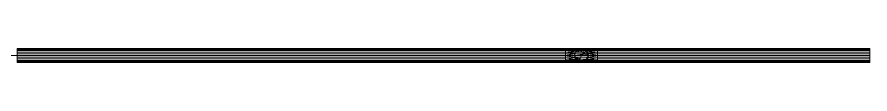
# Model space of a CAD drawing. Header units: inches. Extents: x -3325 to -59, y 5 to 733.
# Drawn here: x -139.3 to -59, y 297.2 to 298.5 of the extents above; entities that cross this region are included whole.
import ezdxf

# ---------------------------------------------------------------- set-up
doc = ezdxf.new("R2010")
doc.units = ezdxf.units.IN
doc.header["$MEASUREMENT"] = 0
doc.layers.add('P-PIPE', color=10, linetype='Continuous', lineweight=9)

# ---------------------------------------------------------------- blocks, each defined once
blk = doc.blocks.new('Tee - Welded - Generic - Standard-1086689-06 - Fifth Level')
at = {"layer": 'P-PIPE'}
mesh = blk.add_polyface(dxfattribs=at)
corners = [(-1.496, -0.657), (-1.496, -0.635, 0.17), (-1.496, -0.569, 0.329), (-1.496, -0.465, 0.465), (-1.496, -0.329, 0.569), (-1.496, -0.17, 0.635), (-1.496, 0, 0.657), (-1.496, 0.17, 0.635), (-1.496, 0.329, 0.569), (-1.496, 0.465, 0.465), (-1.496, 0.569, 0.329), (-1.496, 0.635, 0.17), (-1.496, 0.657), (-1.496, 0.635, -0.17), (-1.496, 0.569, -0.329), (-1.496, 0.465, -0.465), (-1.496, 0.329, -0.569), (-1.496, 0.17, -0.635), (-1.496, 0, -0.657), (-1.496, -0.17, -0.635), (-1.496, -0.329, -0.569), (-1.496, -0.465, -0.465), (-1.496, -0.569, -0.329), (-1.496, -0.635, -0.17)]
mesh.append_faces([[corners[k] for k in face] for face in [(20, 17, 18, 19)]], dxfattribs={"vtx0": -1})
mesh.append_faces([[corners[k] for k in face] for face in [(23, 17, 20), (11, 23, 8, 10)]], dxfattribs={"vtx0": -1, "vtx1": -1, "vtx2": -1})
mesh.append_faces([[corners[k] for k in face] for face in [(17, 23, 11, 14)]], dxfattribs={"vtx0": -1, "vtx1": -1, "vtx2": -1, "vtx3": -1})
mesh.append_faces([[corners[k] for k in face] for face in [(16, 17, 14, 15), (9, 10, 8)]], dxfattribs={"vtx1": -1})
mesh.append_faces([[corners[k] for k in face] for face in [(7, 8, 3, 6)]], dxfattribs={"vtx1": -1, "vtx2": -1})
mesh.append_faces([[corners[k] for k in face] for face in [(23, 0, 3, 8)]], dxfattribs={"vtx1": -1, "vtx2": -1, "vtx3": -1})
mesh.append_faces([[corners[k] for k in face] for face in [(12, 13, 14, 11)]], dxfattribs={"vtx2": -1})
mesh.append_faces([[corners[k] for k in face] for face in [(20, 21, 22, 23), (0, 1, 2, 3), (3, 4, 5, 6)]], dxfattribs={"vtx3": -1})
mesh = blk.add_polyface(dxfattribs=at)
corners = [(-1.496, 0.657), (-1.496, 0.635, 0.17), (-1.496, 0.569, 0.329), (-1.496, 0.465, 0.465), (-1.496, 0.329, 0.569), (-1.496, 0.17, 0.635), (-1.496, 0, 0.657), (-1.496, -0.17, 0.635), (-1.496, -0.329, 0.569), (-1.496, -0.465, 0.465), (-1.496, -0.569, 0.329), (-1.496, -0.635, 0.17), (-1.496, -0.657), (-0.657, -0.657), (-0.634, -0.634, 0.175), (-0.569, -0.569, 0.329), (-0.477, -0.477, 0.452), (-0.369, -0.369, 0.545), (-0.25, -0.25, 0.608), (-0.126, -0.126, 0.645), (0, 0, 0.657), (0.126, -0.126, 0.645), (0.25, -0.25, 0.608), (0.369, -0.369, 0.545), (0.477, -0.477, 0.452), (0.569, -0.569, 0.329), (0.634, -0.634, 0.175), (0.657, -0.657), (1.496, -0.657), (1.496, -0.635, 0.17), (1.496, -0.569, 0.329), (1.496, -0.465, 0.465), (1.496, -0.329, 0.569), (1.496, -0.17, 0.635), (1.496, 0, 0.657), (1.496, 0.17, 0.635), (1.496, 0.329, 0.569), (1.496, 0.465, 0.465), (1.496, 0.569, 0.329), (1.496, 0.635, 0.17), (1.496, 0.657)]
mesh.append_faces([[corners[k] for k in face] for face in [(13, 11, 12)]], dxfattribs={"vtx0": -1})
mesh.append_faces([[corners[k] for k in face] for face in [(27, 29, 26), (25, 30, 24), (11, 14, 10), (9, 17, 8), (16, 10, 15), (23, 32, 22), (21, 34, 20), (22, 33, 21), (33, 22, 32), (19, 7, 18), (7, 19, 6)]], dxfattribs={"vtx0": -1, "vtx1": -1})
mesh.append_faces([[corners[k] for k in face] for face in [(30, 25, 26), (24, 30, 31), (8, 17, 18), (21, 33, 34), (18, 7, 8), (20, 5, 6)]], dxfattribs={"vtx0": -1, "vtx2": -1})
mesh.append_faces([[corners[k] for k in face] for face in [(20, 34, 35, 5)]], dxfattribs={"vtx0": -1, "vtx2": -1, "vtx3": -1})
mesh.append_faces([[corners[k] for k in face] for face in [(28, 29, 27)]], dxfattribs={"vtx1": -1})
mesh.append_faces([[corners[k] for k in face] for face in [(29, 30, 26), (31, 32, 23), (23, 24, 31), (13, 14, 11), (14, 15, 10), (16, 17, 9), (9, 10, 16), (19, 20, 6)]], dxfattribs={"vtx1": -1, "vtx2": -1})
mesh.append_faces([[corners[k] for k in face] for face in [(38, 39, 1, 2), (36, 37, 3, 4), (37, 38, 2, 3), (35, 36, 4, 5)]], dxfattribs={"vtx1": -1, "vtx3": -1})
mesh.append_faces([[corners[k] for k in face] for face in [(39, 40, 0, 1)]], dxfattribs={"vtx3": -1})
mesh = blk.add_polyface(dxfattribs=at)
corners = [(-1.496, -0.657), (-1.496, -0.635, -0.17), (-1.496, -0.569, -0.329), (-1.496, -0.465, -0.465), (-1.496, -0.329, -0.569), (-1.496, -0.17, -0.635), (-1.496, 0, -0.657), (-1.496, 0.17, -0.635), (-1.496, 0.329, -0.569), (-1.496, 0.465, -0.465), (-1.496, 0.569, -0.329), (-1.496, 0.635, -0.17), (-1.496, 0.657), (1.496, 0.657), (1.496, 0.635, -0.17), (1.496, 0.569, -0.329), (1.496, 0.465, -0.465), (1.496, 0.329, -0.569), (1.496, 0.17, -0.635), (1.496, 0, -0.657), (1.496, -0.17, -0.635), (1.496, -0.329, -0.569), (1.496, -0.465, -0.465), (1.496, -0.569, -0.329), (1.496, -0.635, -0.17), (1.496, -0.657), (0.657, -0.657), (0.634, -0.634, -0.175), (0.569, -0.569, -0.329), (0.477, -0.477, -0.452), (0.369, -0.369, -0.545), (0.25, -0.25, -0.608), (0.126, -0.126, -0.645), (0, 0, -0.657), (-0.126, -0.126, -0.645), (-0.25, -0.25, -0.608), (-0.369, -0.369, -0.545), (-0.477, -0.477, -0.452), (-0.569, -0.569, -0.329), (-0.634, -0.634, -0.175), (-0.657, -0.657)]
mesh.append_faces([[corners[k] for k in face] for face in [(1, 40, 0)]], dxfattribs={"vtx0": -1})
mesh.append_faces([[corners[k] for k in face] for face in [(33, 19, 32), (6, 34, 5), (32, 20, 31), (24, 27, 23), (27, 24, 26), (36, 4, 35), (3, 37, 2), (38, 2, 37), (21, 31, 20)]], dxfattribs={"vtx0": -1, "vtx1": -1})
mesh.append_faces([[corners[k] for k in face] for face in [(35, 4, 5), (6, 33, 34), (23, 28, 29), (29, 22, 23), (21, 30, 31), (23, 27, 28), (36, 3, 4), (3, 36, 37), (39, 1, 2)]], dxfattribs={"vtx0": -1, "vtx2": -1})
mesh.append_faces([[corners[k] for k in face] for face in [(13, 14, 11, 12)]], dxfattribs={"vtx1": -1})
mesh.append_faces([[corners[k] for k in face] for face in [(19, 20, 32), (34, 35, 5), (6, 7, 33), (21, 22, 30), (29, 30, 22), (39, 40, 1), (38, 39, 2)]], dxfattribs={"vtx1": -1, "vtx2": -1})
mesh.append_faces([[corners[k] for k in face] for face in [(18, 19, 33, 7)]], dxfattribs={"vtx1": -1, "vtx2": -1, "vtx3": -1})
mesh.append_faces([[corners[k] for k in face] for face in [(15, 16, 9, 10), (14, 15, 10, 11), (16, 17, 8, 9), (17, 18, 7, 8)]], dxfattribs={"vtx1": -1, "vtx3": -1})
mesh.append_faces([[corners[k] for k in face] for face in [(24, 25, 26)]], dxfattribs={"vtx2": -1})
mesh = blk.add_polyface(dxfattribs=at)
corners = [(1.496, -0.657), (1.496, -0.635, -0.17), (1.496, -0.569, -0.329), (1.496, -0.465, -0.465), (1.496, -0.329, -0.569), (1.496, -0.17, -0.635), (1.496, 0, -0.657), (1.496, 0.17, -0.635), (1.496, 0.329, -0.569), (1.496, 0.465, -0.465), (1.496, 0.569, -0.329), (1.496, 0.635, -0.17), (1.496, 0.657), (1.496, 0.635, 0.17), (1.496, 0.569, 0.329), (1.496, 0.465, 0.465), (1.496, 0.329, 0.569), (1.496, 0.17, 0.635), (1.496, 0, 0.657), (1.496, -0.17, 0.635), (1.496, -0.329, 0.569), (1.496, -0.465, 0.465), (1.496, -0.569, 0.329), (1.496, -0.635, 0.17)]
mesh.append_faces([[corners[k] for k in face] for face in [(7, 5, 6), (10, 8, 9), (4, 2, 3), (16, 14, 15), (23, 21, 22)]], dxfattribs={"vtx0": -1})
mesh.append_faces([[corners[k] for k in face] for face in [(1, 5, 0)]], dxfattribs={"vtx0": -1, "vtx1": -1})
mesh.append_faces([[corners[k] for k in face] for face in [(5, 10, 11, 0), (23, 12, 13, 21)]], dxfattribs={"vtx0": -1, "vtx2": -1, "vtx3": -1})
mesh.append_faces([[corners[k] for k in face] for face in [(21, 16, 17, 18)]], dxfattribs={"vtx0": -1, "vtx3": -1})
mesh.append_faces([[corners[k] for k in face] for face in [(7, 8, 10, 5), (13, 14, 16, 21)]], dxfattribs={"vtx1": -1, "vtx2": -1, "vtx3": -1})
mesh.append_faces([[corners[k] for k in face] for face in [(4, 5, 1, 2), (23, 0, 11, 12)]], dxfattribs={"vtx1": -1, "vtx3": -1})
mesh.append_faces([[corners[k] for k in face] for face in [(19, 20, 21, 18)]], dxfattribs={"vtx2": -1})
mesh = blk.add_polyface(dxfattribs=at)
corners = [(-0.657, -1.496), (-0.635, -1.496, 0.17), (-0.569, -1.496, 0.329), (-0.465, -1.496, 0.465), (-0.329, -1.496, 0.569), (-0.17, -1.496, 0.635), (0, -1.496, 0.657), (0.17, -1.496, 0.635), (0.329, -1.496, 0.569), (0.465, -1.496, 0.465), (0.569, -1.496, 0.329), (0.635, -1.496, 0.17), (0.657, -1.496), (0.657, -0.657), (0.634, -0.634, 0.175), (0.569, -0.569, 0.329), (0.477, -0.477, 0.452), (0.369, -0.369, 0.545), (0.25, -0.25, 0.608), (0.126, -0.126, 0.645), (0, 0, 0.657), (-0.126, -0.126, 0.645), (-0.25, -0.25, 0.608), (-0.369, -0.369, 0.545), (-0.477, -0.477, 0.452), (-0.569, -0.569, 0.329), (-0.634, -0.634, 0.175), (-0.657, -0.657)]
mesh.append_faces([[corners[k] for k in face] for face in [(13, 11, 12)]], dxfattribs={"vtx0": -1})
mesh.append_faces([[corners[k] for k in face] for face in [(22, 5, 21), (24, 3, 23), (8, 18, 7), (17, 9, 16)]], dxfattribs={"vtx0": -1, "vtx1": -1})
mesh.append_faces([[corners[k] for k in face] for face in [(24, 2, 3), (26, 1, 2), (22, 4, 5), (6, 20, 21), (21, 5, 6), (19, 6, 7), (16, 9, 10), (17, 8, 9), (6, 19, 20)]], dxfattribs={"vtx0": -1, "vtx2": -1})
mesh.append_faces([[corners[k] for k in face] for face in [(26, 27, 1), (3, 4, 23), (25, 26, 2), (24, 25, 2), (22, 23, 4), (10, 11, 14), (18, 19, 7), (17, 18, 8), (13, 14, 11), (15, 16, 10), (14, 15, 10)]], dxfattribs={"vtx1": -1, "vtx2": -1})
mesh.append_faces([[corners[k] for k in face] for face in [(27, 0, 1)]], dxfattribs={"vtx2": -1})
mesh = blk.add_polyface(dxfattribs=at)
corners = [(0.657, -1.496), (0.635, -1.496, -0.17), (0.569, -1.496, -0.329), (0.465, -1.496, -0.465), (0.329, -1.496, -0.569), (0.17, -1.496, -0.635), (0, -1.496, -0.657), (-0.17, -1.496, -0.635), (-0.329, -1.496, -0.569), (-0.465, -1.496, -0.465), (-0.569, -1.496, -0.329), (-0.635, -1.496, -0.17), (-0.657, -1.496), (-0.657, -0.657), (-0.634, -0.634, -0.175), (-0.569, -0.569, -0.329), (-0.477, -0.477, -0.452), (-0.369, -0.369, -0.545), (-0.25, -0.25, -0.608), (-0.126, -0.126, -0.645), (0, 0, -0.657), (0.126, -0.126, -0.645), (0.25, -0.25, -0.608), (0.369, -0.369, -0.545), (0.477, -0.477, -0.452), (0.569, -0.569, -0.329), (0.634, -0.634, -0.175), (0.657, -0.657)]
mesh.append_faces([[corners[k] for k in face] for face in [(13, 11, 12)]], dxfattribs={"vtx0": -1})
mesh.append_faces([[corners[k] for k in face] for face in [(22, 5, 21), (24, 3, 23), (8, 18, 7), (17, 9, 16)]], dxfattribs={"vtx0": -1, "vtx1": -1})
mesh.append_faces([[corners[k] for k in face] for face in [(24, 2, 3), (26, 1, 2), (22, 4, 5), (6, 20, 21), (21, 5, 6), (19, 6, 7), (16, 9, 10), (17, 8, 9), (6, 19, 20)]], dxfattribs={"vtx0": -1, "vtx2": -1})
mesh.append_faces([[corners[k] for k in face] for face in [(0, 1, 27)]], dxfattribs={"vtx1": -1})
mesh.append_faces([[corners[k] for k in face] for face in [(26, 27, 1), (3, 4, 23), (25, 26, 2), (24, 25, 2), (22, 23, 4), (10, 11, 14), (18, 19, 7), (17, 18, 8), (13, 14, 11), (15, 16, 10), (14, 15, 10)]], dxfattribs={"vtx1": -1, "vtx2": -1})
mesh = blk.add_polyface(dxfattribs=at)
corners = [(-0.657, -1.496), (-0.635, -1.496, -0.17), (-0.569, -1.496, -0.329), (-0.465, -1.496, -0.465), (-0.329, -1.496, -0.569), (-0.17, -1.496, -0.635), (0, -1.496, -0.657), (0.17, -1.496, -0.635), (0.329, -1.496, -0.569), (0.465, -1.496, -0.465), (0.569, -1.496, -0.329), (0.635, -1.496, -0.17), (0.657, -1.496), (0.635, -1.496, 0.17), (0.569, -1.496, 0.329), (0.465, -1.496, 0.465), (0.329, -1.496, 0.569), (0.17, -1.496, 0.635), (0, -1.496, 0.657), (-0.17, -1.496, 0.635), (-0.329, -1.496, 0.569), (-0.465, -1.496, 0.465), (-0.569, -1.496, 0.329), (-0.635, -1.496, 0.17)]
mesh.append_faces([[corners[k] for k in face] for face in [(16, 14, 15), (13, 11, 12)]], dxfattribs={"vtx0": -1})
mesh.append_faces([[corners[k] for k in face] for face in [(0, 3, 11, 13)]], dxfattribs={"vtx0": -1, "vtx1": -1, "vtx2": -1, "vtx3": -1})
mesh.append_faces([[corners[k] for k in face] for face in [(16, 0, 13, 14), (21, 0, 16, 17)]], dxfattribs={"vtx0": -1, "vtx1": -1, "vtx3": -1})
mesh.append_faces([[corners[k] for k in face] for face in [(5, 8, 9, 11)]], dxfattribs={"vtx0": -1, "vtx2": -1, "vtx3": -1})
mesh.append_faces([[corners[k] for k in face] for face in [(17, 18, 21)]], dxfattribs={"vtx1": -1, "vtx2": -1})
mesh.append_faces([[corners[k] for k in face] for face in [(6, 7, 8, 5), (9, 10, 11), (22, 23, 0, 21), (19, 20, 21, 18)]], dxfattribs={"vtx2": -1})
mesh.append_faces([[corners[k] for k in face] for face in [(3, 4, 5, 11)]], dxfattribs={"vtx2": -1, "vtx3": -1})
mesh.append_faces([[corners[k] for k in face] for face in [(0, 1, 2, 3)]], dxfattribs={"vtx3": -1})

msp = doc.modelspace()

# ---------------------------------------------------------------- linework, layer by layer
at = {"layer": 'P-PIPE', "color": 1}
for p, q in [((-139.284, 297.861, 1084), (-142.276, 297.861, 1084)), ((-139.284, 297.861, 1084), (-87.647, 297.861, 1084)), ((-139.284, 297.861, 1084), (-87.647, 297.861, 1084)), ((-84.655, 297.861, 1084), (-87.647, 297.861, 1084)), ((-86.151, 297.861, 1082.504), (-86.151, 297.861, 1071)), ((-86.151, 297.861, 1082.504), (-86.151, 297.861, 1071)), ((-86.151, 297.861, 1082.504), (-86.151, 297.861, 1084)), ((-84.655, 297.861, 1084), (-59, 297.861, 1084)), ((-84.655, 297.861, 1084), (-59, 297.861, 1084))]:
    msp.add_line(p, q, dxfattribs=at)

# ---------------------------------------------------------------- block references
at = {"layer": 'P-PIPE', "color": 1, "extrusion": (0, 1, 0)}
msp.add_blockref('Tee - Welded - Generic - Standard-1086689-06 - Fifth Level', (86.151, 1084, 297.861), dxfattribs=at)

# ---------------------------------------------------------------- meshes
at = {"layer": 'P-PIPE', "color": 1}
mesh = msp.add_polyface(dxfattribs=at)
corners = [(-139.284, 297.204, 1084), (-139.284, 297.226, 1084.17), (-139.284, 297.292, 1084.329), (-139.284, 297.396, 1084.465), (-139.284, 297.533, 1084.569), (-139.284, 297.691, 1084.635), (-139.284, 297.861, 1084.657), (-139.284, 298.032, 1084.635), (-139.284, 298.19, 1084.569), (-139.284, 298.326, 1084.465), (-139.284, 298.431, 1084.329), (-139.284, 298.496, 1084.17), (-139.284, 298.519, 1084), (-139.284, 298.496, 1083.83), (-139.284, 298.431, 1083.671), (-139.284, 298.326, 1083.535), (-139.284, 298.19, 1083.431), (-139.284, 298.032, 1083.365), (-139.284, 297.861, 1083.342), (-139.284, 297.691, 1083.365), (-139.284, 297.533, 1083.431), (-139.284, 297.396, 1083.535), (-139.284, 297.292, 1083.671), (-139.284, 297.226, 1083.83)]
mesh.append_faces([[corners[k] for k in face] for face in [(17, 20, 16)]], dxfattribs={"vtx0": -1, "vtx1": -1, "color": 1})
mesh.append_faces([[corners[k] for k in face] for face in [(3, 15, 21, 2)]], dxfattribs={"vtx0": -1, "vtx1": -1, "vtx2": -1, "color": 1})
mesh.append_faces([[corners[k] for k in face] for face in [(15, 3, 10, 13)]], dxfattribs={"vtx0": -1, "vtx1": -1, "vtx2": -1, "vtx3": -1, "color": 1})
mesh.append_faces([[corners[k] for k in face] for face in [(16, 20, 21, 15)]], dxfattribs={"vtx0": -1, "vtx2": -1, "color": 1})
mesh.append_faces([[corners[k] for k in face] for face in [(2, 21, 22, 0)]], dxfattribs={"vtx0": -1, "vtx2": -1, "vtx3": -1, "color": 1})
mesh.append_faces([[corners[k] for k in face] for face in [(8, 3, 4, 5)]], dxfattribs={"vtx0": -1, "vtx3": -1, "color": 1})
mesh.append_faces([[corners[k] for k in face] for face in [(19, 20, 17, 18), (1, 2, 0), (14, 15, 13), (12, 13, 10, 11)]], dxfattribs={"vtx1": -1, "color": 1})
mesh.append_faces([[corners[k] for k in face] for face in [(22, 23, 0)]], dxfattribs={"vtx2": -1, "color": 1})
mesh.append_faces([[corners[k] for k in face] for face in [(8, 9, 10, 3)]], dxfattribs={"vtx2": -1, "vtx3": -1, "color": 1})
mesh.append_faces([[corners[k] for k in face] for face in [(5, 6, 7, 8)]], dxfattribs={"vtx3": -1, "color": 1})
mesh = msp.add_polyface(dxfattribs=at)
corners = [(-139.284, 298.519, 1084), (-139.284, 298.496, 1084.17), (-139.284, 298.431, 1084.329), (-139.284, 298.326, 1084.465), (-139.284, 298.19, 1084.569), (-139.284, 298.032, 1084.635), (-139.284, 297.861, 1084.657), (-87.647, 297.861, 1084.657), (-87.647, 298.032, 1084.635), (-87.647, 298.19, 1084.569), (-87.647, 298.326, 1084.465), (-87.647, 298.431, 1084.329), (-87.647, 298.496, 1084.17), (-87.647, 298.519, 1084)]
mesh.append_faces([[corners[k] for k in face] for face in [(7, 8, 5, 6)]], dxfattribs={"vtx1": -1, "color": 1})
mesh.append_faces([[corners[k] for k in face] for face in [(8, 9, 4, 5), (3, 4, 9, 10), (11, 12, 1, 2), (2, 3, 10, 11)]], dxfattribs={"vtx1": -1, "vtx3": -1, "color": 1})
mesh.append_faces([[corners[k] for k in face] for face in [(12, 13, 0, 1)]], dxfattribs={"vtx3": -1, "color": 1})
mesh = msp.add_polyface(dxfattribs=at)
corners = [(-139.284, 297.861, 1083.342), (-139.284, 298.032, 1083.365), (-139.284, 298.19, 1083.431), (-139.284, 298.326, 1083.535), (-139.284, 298.431, 1083.671), (-139.284, 298.496, 1083.83), (-139.284, 298.519, 1084), (-87.647, 298.519, 1084), (-87.647, 298.496, 1083.83), (-87.647, 298.431, 1083.671), (-87.647, 298.326, 1083.535), (-87.647, 298.19, 1083.431), (-87.647, 298.032, 1083.365), (-87.647, 297.861, 1083.342)]
mesh.append_faces([[corners[k] for k in face] for face in [(7, 8, 5, 6)]], dxfattribs={"vtx1": -1, "color": 1})
mesh.append_faces([[corners[k] for k in face] for face in [(8, 9, 4, 5), (3, 4, 9, 10), (11, 12, 1, 2), (2, 3, 10, 11)]], dxfattribs={"vtx1": -1, "vtx3": -1, "color": 1})
mesh.append_faces([[corners[k] for k in face] for face in [(12, 13, 0, 1)]], dxfattribs={"vtx3": -1, "color": 1})
mesh = msp.add_polyface(dxfattribs=at)
corners = [(-139.284, 297.861, 1084.657), (-139.284, 297.691, 1084.635), (-139.284, 297.533, 1084.569), (-139.284, 297.396, 1084.465), (-139.284, 297.292, 1084.329), (-139.284, 297.226, 1084.17), (-139.284, 297.204, 1084), (-87.647, 297.204, 1084), (-87.647, 297.226, 1084.17), (-87.647, 297.292, 1084.329), (-87.647, 297.396, 1084.465), (-87.647, 297.533, 1084.569), (-87.647, 297.691, 1084.635), (-87.647, 297.861, 1084.657)]
mesh.append_faces([[corners[k] for k in face] for face in [(8, 9, 4, 5), (3, 4, 9, 10), (11, 12, 1, 2), (2, 3, 10, 11)]], dxfattribs={"vtx1": -1, "vtx3": -1, "color": 1})
mesh.append_faces([[corners[k] for k in face] for face in [(6, 7, 8, 5)]], dxfattribs={"vtx2": -1, "color": 1})
mesh.append_faces([[corners[k] for k in face] for face in [(12, 13, 0, 1)]], dxfattribs={"vtx3": -1, "color": 1})
mesh = msp.add_polyface(dxfattribs=at)
corners = [(-139.284, 297.204, 1084), (-139.284, 297.226, 1083.83), (-139.284, 297.292, 1083.671), (-139.284, 297.396, 1083.535), (-139.284, 297.533, 1083.431), (-139.284, 297.691, 1083.365), (-139.284, 297.861, 1083.342), (-87.647, 297.861, 1083.342), (-87.647, 297.691, 1083.365), (-87.647, 297.533, 1083.431), (-87.647, 297.396, 1083.535), (-87.647, 297.292, 1083.671), (-87.647, 297.226, 1083.83), (-87.647, 297.204, 1084)]
mesh.append_faces([[corners[k] for k in face] for face in [(7, 8, 5, 6)]], dxfattribs={"vtx1": -1, "color": 1})
mesh.append_faces([[corners[k] for k in face] for face in [(8, 9, 4, 5), (3, 4, 9, 10), (11, 12, 1, 2), (2, 3, 10, 11)]], dxfattribs={"vtx1": -1, "vtx3": -1, "color": 1})
mesh.append_faces([[corners[k] for k in face] for face in [(12, 13, 0, 1)]], dxfattribs={"vtx3": -1, "color": 1})
mesh = msp.add_polyface(dxfattribs=at)
corners = [(-87.647, 297.204, 1084), (-87.647, 297.226, 1083.83), (-87.647, 297.292, 1083.671), (-87.647, 297.396, 1083.535), (-87.647, 297.533, 1083.431), (-87.647, 297.691, 1083.365), (-87.647, 297.861, 1083.342), (-87.647, 298.032, 1083.365), (-87.647, 298.19, 1083.431), (-87.647, 298.326, 1083.535), (-87.647, 298.431, 1083.671), (-87.647, 298.496, 1083.83), (-87.647, 298.519, 1084), (-87.647, 298.496, 1084.17), (-87.647, 298.431, 1084.329), (-87.647, 298.326, 1084.465), (-87.647, 298.19, 1084.569), (-87.647, 298.032, 1084.635), (-87.647, 297.861, 1084.657), (-87.647, 297.691, 1084.635), (-87.647, 297.533, 1084.569), (-87.647, 297.396, 1084.465), (-87.647, 297.292, 1084.329), (-87.647, 297.226, 1084.17)]
mesh.append_faces([[corners[k] for k in face] for face in [(7, 4, 5, 6), (0, 22, 23), (11, 9, 10), (14, 11, 12, 13)]], dxfattribs={"vtx0": -1, "color": 1})
mesh.append_faces([[corners[k] for k in face] for face in [(9, 21, 3, 8)]], dxfattribs={"vtx0": -1, "vtx1": -1, "vtx2": -1, "color": 1})
mesh.append_faces([[corners[k] for k in face] for face in [(14, 21, 9, 11)]], dxfattribs={"vtx0": -1, "vtx1": -1, "vtx2": -1, "vtx3": -1, "color": 1})
mesh.append_faces([[corners[k] for k in face] for face in [(22, 2, 3, 21), (8, 3, 4, 7)]], dxfattribs={"vtx0": -1, "vtx2": -1, "color": 1})
mesh.append_faces([[corners[k] for k in face] for face in [(20, 21, 16, 19)]], dxfattribs={"vtx1": -1, "vtx2": -1, "color": 1})
mesh.append_faces([[corners[k] for k in face] for face in [(17, 18, 19, 16)]], dxfattribs={"vtx2": -1, "color": 1})
mesh.append_faces([[corners[k] for k in face] for face in [(0, 1, 2, 22), (14, 15, 16, 21)]], dxfattribs={"vtx2": -1, "vtx3": -1, "color": 1})
mesh = msp.add_polyface(dxfattribs=at)
corners = [(-85.494, 297.861, 1082.504), (-85.516, 298.032, 1082.504), (-85.582, 298.19, 1082.504), (-85.686, 298.326, 1082.504), (-85.823, 298.431, 1082.504), (-85.981, 298.496, 1082.504), (-86.151, 298.519, 1082.504), (-86.322, 298.496, 1082.504), (-86.48, 298.431, 1082.504), (-86.616, 298.326, 1082.504), (-86.721, 298.19, 1082.504), (-86.786, 298.032, 1082.504), (-86.809, 297.861, 1082.504), (-86.786, 297.691, 1082.504), (-86.721, 297.533, 1082.504), (-86.616, 297.396, 1082.504), (-86.48, 297.292, 1082.504), (-86.322, 297.226, 1082.504), (-86.151, 297.204, 1082.504), (-85.981, 297.226, 1082.504), (-85.823, 297.292, 1082.504), (-85.686, 297.396, 1082.504), (-85.582, 297.533, 1082.504), (-85.516, 297.691, 1082.504)]
mesh.append_faces([[corners[k] for k in face] for face in [(4, 16, 20, 0), (16, 4, 10, 12)]], dxfattribs={"vtx0": -1, "vtx1": -1, "vtx2": -1, "vtx3": -1, "color": 1})
mesh.append_faces([[corners[k] for k in face] for face in [(4, 9, 10)]], dxfattribs={"vtx0": -1, "vtx2": -1, "color": 1})
mesh.append_faces([[corners[k] for k in face] for face in [(23, 0, 22), (3, 4, 2), (17, 18, 16)]], dxfattribs={"vtx1": -1, "color": 1})
mesh.append_faces([[corners[k] for k in face] for face in [(12, 13, 14), (7, 8, 9, 6), (10, 11, 12)]], dxfattribs={"vtx2": -1, "color": 1})
mesh.append_faces([[corners[k] for k in face] for face in [(20, 21, 22, 0), (18, 19, 20, 16), (0, 1, 2, 4), (4, 5, 6, 9), (14, 15, 16, 12)]], dxfattribs={"vtx2": -1, "vtx3": -1, "color": 1})
mesh = msp.add_polyface(dxfattribs=at)
corners = [(-85.494, 297.861, 1071), (-85.516, 297.691, 1071), (-85.582, 297.533, 1071), (-85.686, 297.396, 1071), (-85.823, 297.292, 1071), (-85.981, 297.226, 1071), (-86.151, 297.204, 1071), (-86.322, 297.226, 1071), (-86.48, 297.292, 1071), (-86.616, 297.396, 1071), (-86.721, 297.533, 1071), (-86.786, 297.691, 1071), (-86.809, 297.861, 1071), (-86.786, 298.032, 1071), (-86.721, 298.19, 1071), (-86.616, 298.326, 1071), (-86.48, 298.431, 1071), (-86.322, 298.496, 1071), (-86.151, 298.519, 1071), (-85.981, 298.496, 1071), (-85.823, 298.431, 1071), (-85.686, 298.326, 1071), (-85.582, 298.19, 1071), (-85.516, 298.032, 1071)]
mesh.append_faces([[corners[k] for k in face] for face in [(4, 2, 3), (22, 20, 21), (10, 8, 9), (8, 6, 7)]], dxfattribs={"vtx0": -1, "color": 1})
mesh.append_faces([[corners[k] for k in face] for face in [(4, 8, 20, 0), (14, 20, 8, 12)]], dxfattribs={"vtx0": -1, "vtx1": -1, "vtx2": -1, "vtx3": -1, "color": 1})
mesh.append_faces([[corners[k] for k in face] for face in [(14, 15, 20)]], dxfattribs={"vtx1": -1, "vtx2": -1, "color": 1})
mesh.append_faces([[corners[k] for k in face] for face in [(12, 13, 14)]], dxfattribs={"vtx2": -1, "color": 1})
mesh.append_faces([[corners[k] for k in face] for face in [(0, 1, 2, 4), (4, 5, 6, 8), (22, 23, 0, 20), (18, 19, 20, 15), (10, 11, 12, 8)]], dxfattribs={"vtx2": -1, "vtx3": -1, "color": 1})
mesh.append_faces([[corners[k] for k in face] for face in [(15, 16, 17, 18)]], dxfattribs={"vtx3": -1, "color": 1})
mesh = msp.add_polyface(dxfattribs=at)
corners = [(-86.809, 297.861, 1082.504), (-86.786, 298.032, 1082.504), (-86.721, 298.19, 1082.504), (-86.616, 298.326, 1082.504), (-86.48, 298.431, 1082.504), (-86.322, 298.496, 1082.504), (-86.151, 298.519, 1082.504), (-86.151, 298.519, 1071), (-86.322, 298.496, 1071), (-86.48, 298.431, 1071), (-86.616, 298.326, 1071), (-86.721, 298.19, 1071), (-86.786, 298.032, 1071), (-86.809, 297.861, 1071)]
mesh.append_faces([[corners[k] for k in face] for face in [(7, 8, 5, 6)]], dxfattribs={"vtx1": -1, "color": 1})
mesh.append_faces([[corners[k] for k in face] for face in [(8, 9, 4, 5), (3, 4, 9, 10), (11, 12, 1, 2), (2, 3, 10, 11)]], dxfattribs={"vtx1": -1, "vtx3": -1, "color": 1})
mesh.append_faces([[corners[k] for k in face] for face in [(12, 13, 0, 1)]], dxfattribs={"vtx3": -1, "color": 1})
mesh = msp.add_polyface(dxfattribs=at)
corners = [(-86.151, 297.204, 1082.504), (-86.322, 297.226, 1082.504), (-86.48, 297.292, 1082.504), (-86.616, 297.396, 1082.504), (-86.721, 297.533, 1082.504), (-86.786, 297.691, 1082.504), (-86.809, 297.861, 1082.504), (-86.809, 297.861, 1071), (-86.786, 297.691, 1071), (-86.721, 297.533, 1071), (-86.616, 297.396, 1071), (-86.48, 297.292, 1071), (-86.322, 297.226, 1071), (-86.151, 297.204, 1071)]
mesh.append_faces([[corners[k] for k in face] for face in [(7, 8, 5, 6)]], dxfattribs={"vtx1": -1, "color": 1})
mesh.append_faces([[corners[k] for k in face] for face in [(8, 9, 4, 5), (3, 4, 9, 10), (11, 12, 1, 2), (2, 3, 10, 11)]], dxfattribs={"vtx1": -1, "vtx3": -1, "color": 1})
mesh.append_faces([[corners[k] for k in face] for face in [(12, 13, 0, 1)]], dxfattribs={"vtx3": -1, "color": 1})
mesh = msp.add_polyface(dxfattribs=at)
corners = [(-86.151, 298.519, 1082.504), (-85.981, 298.496, 1082.504), (-85.823, 298.431, 1082.504), (-85.686, 298.326, 1082.504), (-85.582, 298.19, 1082.504), (-85.516, 298.032, 1082.504), (-85.494, 297.861, 1082.504), (-85.494, 297.861, 1071), (-85.516, 298.032, 1071), (-85.582, 298.19, 1071), (-85.686, 298.326, 1071), (-85.823, 298.431, 1071), (-85.981, 298.496, 1071), (-86.151, 298.519, 1071)]
mesh.append_faces([[corners[k] for k in face] for face in [(8, 9, 4, 5), (3, 4, 9, 10), (11, 12, 1, 2), (2, 3, 10, 11)]], dxfattribs={"vtx1": -1, "vtx3": -1, "color": 1})
mesh.append_faces([[corners[k] for k in face] for face in [(6, 7, 8, 5)]], dxfattribs={"vtx2": -1, "color": 1})
mesh.append_faces([[corners[k] for k in face] for face in [(12, 13, 0, 1)]], dxfattribs={"vtx3": -1, "color": 1})
mesh = msp.add_polyface(dxfattribs=at)
corners = [(-85.494, 297.861, 1082.504), (-85.516, 297.691, 1082.504), (-85.582, 297.533, 1082.504), (-85.686, 297.396, 1082.504), (-85.823, 297.292, 1082.504), (-85.981, 297.226, 1082.504), (-86.151, 297.204, 1082.504), (-86.151, 297.204, 1071), (-85.981, 297.226, 1071), (-85.823, 297.292, 1071), (-85.686, 297.396, 1071), (-85.582, 297.533, 1071), (-85.516, 297.691, 1071), (-85.494, 297.861, 1071)]
mesh.append_faces([[corners[k] for k in face] for face in [(7, 8, 5, 6)]], dxfattribs={"vtx1": -1, "color": 1})
mesh.append_faces([[corners[k] for k in face] for face in [(8, 9, 4, 5), (3, 4, 9, 10), (11, 12, 1, 2), (2, 3, 10, 11)]], dxfattribs={"vtx1": -1, "vtx3": -1, "color": 1})
mesh.append_faces([[corners[k] for k in face] for face in [(12, 13, 0, 1)]], dxfattribs={"vtx3": -1, "color": 1})
mesh = msp.add_polyface(dxfattribs=at)
corners = [(-84.655, 297.204, 1084), (-84.655, 297.226, 1084.17), (-84.655, 297.292, 1084.329), (-84.655, 297.396, 1084.465), (-84.655, 297.533, 1084.569), (-84.655, 297.691, 1084.635), (-84.655, 297.861, 1084.657), (-84.655, 298.032, 1084.635), (-84.655, 298.19, 1084.569), (-84.655, 298.326, 1084.465), (-84.655, 298.431, 1084.329), (-84.655, 298.496, 1084.17), (-84.655, 298.519, 1084), (-84.655, 298.496, 1083.83), (-84.655, 298.431, 1083.671), (-84.655, 298.326, 1083.535), (-84.655, 298.19, 1083.431), (-84.655, 298.032, 1083.365), (-84.655, 297.861, 1083.342), (-84.655, 297.691, 1083.365), (-84.655, 297.533, 1083.431), (-84.655, 297.396, 1083.535), (-84.655, 297.292, 1083.671), (-84.655, 297.226, 1083.83)]
mesh.append_faces([[corners[k] for k in face] for face in [(17, 20, 16)]], dxfattribs={"vtx0": -1, "vtx1": -1, "color": 1})
mesh.append_faces([[corners[k] for k in face] for face in [(3, 15, 21, 2)]], dxfattribs={"vtx0": -1, "vtx1": -1, "vtx2": -1, "color": 1})
mesh.append_faces([[corners[k] for k in face] for face in [(15, 3, 10, 13)]], dxfattribs={"vtx0": -1, "vtx1": -1, "vtx2": -1, "vtx3": -1, "color": 1})
mesh.append_faces([[corners[k] for k in face] for face in [(16, 20, 21, 15)]], dxfattribs={"vtx0": -1, "vtx2": -1, "color": 1})
mesh.append_faces([[corners[k] for k in face] for face in [(2, 21, 22, 0)]], dxfattribs={"vtx0": -1, "vtx2": -1, "vtx3": -1, "color": 1})
mesh.append_faces([[corners[k] for k in face] for face in [(8, 3, 4, 5)]], dxfattribs={"vtx0": -1, "vtx3": -1, "color": 1})
mesh.append_faces([[corners[k] for k in face] for face in [(19, 20, 17, 18), (1, 2, 0), (14, 15, 13), (12, 13, 10, 11)]], dxfattribs={"vtx1": -1, "color": 1})
mesh.append_faces([[corners[k] for k in face] for face in [(22, 23, 0)]], dxfattribs={"vtx2": -1, "color": 1})
mesh.append_faces([[corners[k] for k in face] for face in [(8, 9, 10, 3)]], dxfattribs={"vtx2": -1, "vtx3": -1, "color": 1})
mesh.append_faces([[corners[k] for k in face] for face in [(5, 6, 7, 8)]], dxfattribs={"vtx3": -1, "color": 1})
mesh = msp.add_polyface(dxfattribs=at)
corners = [(-84.655, 298.519, 1084), (-84.655, 298.496, 1084.17), (-84.655, 298.431, 1084.329), (-84.655, 298.326, 1084.465), (-84.655, 298.19, 1084.569), (-84.655, 298.032, 1084.635), (-84.655, 297.861, 1084.657), (-59, 297.861, 1084.657), (-59, 298.032, 1084.635), (-59, 298.19, 1084.569), (-59, 298.326, 1084.465), (-59, 298.431, 1084.329), (-59, 298.496, 1084.17), (-59, 298.519, 1084)]
mesh.append_faces([[corners[k] for k in face] for face in [(7, 8, 5, 6)]], dxfattribs={"vtx1": -1, "color": 1})
mesh.append_faces([[corners[k] for k in face] for face in [(8, 9, 4, 5), (3, 4, 9, 10), (11, 12, 1, 2), (2, 3, 10, 11)]], dxfattribs={"vtx1": -1, "vtx3": -1, "color": 1})
mesh.append_faces([[corners[k] for k in face] for face in [(12, 13, 0, 1)]], dxfattribs={"vtx3": -1, "color": 1})
mesh = msp.add_polyface(dxfattribs=at)
corners = [(-84.655, 297.861, 1083.342), (-84.655, 298.032, 1083.365), (-84.655, 298.19, 1083.431), (-84.655, 298.326, 1083.535), (-84.655, 298.431, 1083.671), (-84.655, 298.496, 1083.83), (-84.655, 298.519, 1084), (-59, 298.519, 1084), (-59, 298.496, 1083.83), (-59, 298.431, 1083.671), (-59, 298.326, 1083.535), (-59, 298.19, 1083.431), (-59, 298.032, 1083.365), (-59, 297.861, 1083.342)]
mesh.append_faces([[corners[k] for k in face] for face in [(7, 8, 5, 6)]], dxfattribs={"vtx1": -1, "color": 1})
mesh.append_faces([[corners[k] for k in face] for face in [(8, 9, 4, 5), (3, 4, 9, 10), (11, 12, 1, 2), (2, 3, 10, 11)]], dxfattribs={"vtx1": -1, "vtx3": -1, "color": 1})
mesh.append_faces([[corners[k] for k in face] for face in [(12, 13, 0, 1)]], dxfattribs={"vtx3": -1, "color": 1})
mesh = msp.add_polyface(dxfattribs=at)
corners = [(-84.655, 297.861, 1084.657), (-84.655, 297.691, 1084.635), (-84.655, 297.533, 1084.569), (-84.655, 297.396, 1084.465), (-84.655, 297.292, 1084.329), (-84.655, 297.226, 1084.17), (-84.655, 297.204, 1084), (-59, 297.204, 1084), (-59, 297.226, 1084.17), (-59, 297.292, 1084.329), (-59, 297.396, 1084.465), (-59, 297.533, 1084.569), (-59, 297.691, 1084.635), (-59, 297.861, 1084.657)]
mesh.append_faces([[corners[k] for k in face] for face in [(8, 9, 4, 5), (3, 4, 9, 10), (11, 12, 1, 2), (2, 3, 10, 11)]], dxfattribs={"vtx1": -1, "vtx3": -1, "color": 1})
mesh.append_faces([[corners[k] for k in face] for face in [(6, 7, 8, 5)]], dxfattribs={"vtx2": -1, "color": 1})
mesh.append_faces([[corners[k] for k in face] for face in [(12, 13, 0, 1)]], dxfattribs={"vtx3": -1, "color": 1})
mesh = msp.add_polyface(dxfattribs=at)
corners = [(-84.655, 297.204, 1084), (-84.655, 297.226, 1083.83), (-84.655, 297.292, 1083.671), (-84.655, 297.396, 1083.535), (-84.655, 297.533, 1083.431), (-84.655, 297.691, 1083.365), (-84.655, 297.861, 1083.342), (-59, 297.861, 1083.342), (-59, 297.691, 1083.365), (-59, 297.533, 1083.431), (-59, 297.396, 1083.535), (-59, 297.292, 1083.671), (-59, 297.226, 1083.83), (-59, 297.204, 1084)]
mesh.append_faces([[corners[k] for k in face] for face in [(7, 8, 5, 6)]], dxfattribs={"vtx1": -1, "color": 1})
mesh.append_faces([[corners[k] for k in face] for face in [(8, 9, 4, 5), (3, 4, 9, 10), (11, 12, 1, 2), (2, 3, 10, 11)]], dxfattribs={"vtx1": -1, "vtx3": -1, "color": 1})
mesh.append_faces([[corners[k] for k in face] for face in [(12, 13, 0, 1)]], dxfattribs={"vtx3": -1, "color": 1})
mesh = msp.add_polyface(dxfattribs=at)
corners = [(-59, 297.204, 1084), (-59, 297.226, 1083.83), (-59, 297.292, 1083.671), (-59, 297.396, 1083.535), (-59, 297.533, 1083.431), (-59, 297.691, 1083.365), (-59, 297.861, 1083.342), (-59, 298.032, 1083.365), (-59, 298.19, 1083.431), (-59, 298.326, 1083.535), (-59, 298.431, 1083.671), (-59, 298.496, 1083.83), (-59, 298.519, 1084), (-59, 298.496, 1084.17), (-59, 298.431, 1084.329), (-59, 298.326, 1084.465), (-59, 298.19, 1084.569), (-59, 298.032, 1084.635), (-59, 297.861, 1084.657), (-59, 297.691, 1084.635), (-59, 297.533, 1084.569), (-59, 297.396, 1084.465), (-59, 297.292, 1084.329), (-59, 297.226, 1084.17)]
mesh.append_faces([[corners[k] for k in face] for face in [(7, 4, 5, 6), (0, 22, 23), (11, 9, 10), (14, 11, 12, 13)]], dxfattribs={"vtx0": -1, "color": 1})
mesh.append_faces([[corners[k] for k in face] for face in [(9, 21, 3, 8)]], dxfattribs={"vtx0": -1, "vtx1": -1, "vtx2": -1, "color": 1})
mesh.append_faces([[corners[k] for k in face] for face in [(14, 21, 9, 11)]], dxfattribs={"vtx0": -1, "vtx1": -1, "vtx2": -1, "vtx3": -1, "color": 1})
mesh.append_faces([[corners[k] for k in face] for face in [(22, 2, 3, 21), (8, 3, 4, 7)]], dxfattribs={"vtx0": -1, "vtx2": -1, "color": 1})
mesh.append_faces([[corners[k] for k in face] for face in [(20, 21, 16, 19)]], dxfattribs={"vtx1": -1, "vtx2": -1, "color": 1})
mesh.append_faces([[corners[k] for k in face] for face in [(17, 18, 19, 16)]], dxfattribs={"vtx2": -1, "color": 1})
mesh.append_faces([[corners[k] for k in face] for face in [(0, 1, 2, 22), (14, 15, 16, 21)]], dxfattribs={"vtx2": -1, "vtx3": -1, "color": 1})

doc.saveas('drawing.dxf')
